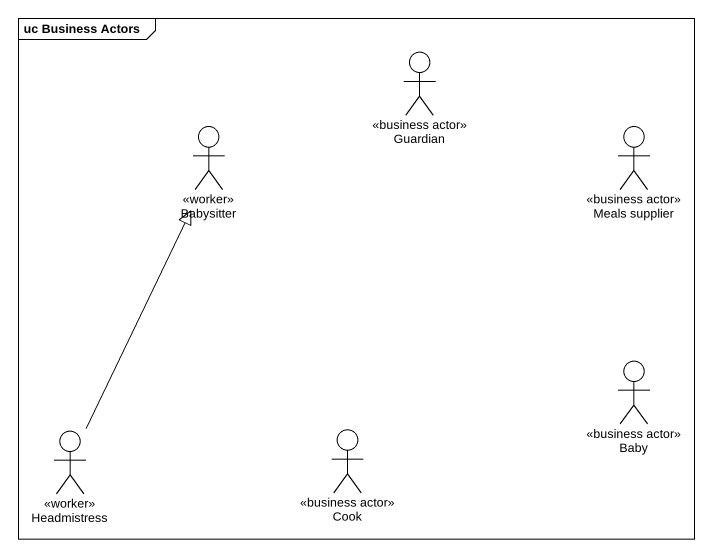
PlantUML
@startuml
mainframe uc Business Actors
actor Guardian <<business actor>>
actor Babysitter <<worker>>
actor "Meals supplier" as Meals_supplier <<business actor>>
actor Baby <<business actor>>
actor Headmistress <<worker>>
actor Cook <<business actor>>
Headmistress -up-|> Babysitter
@enduml
